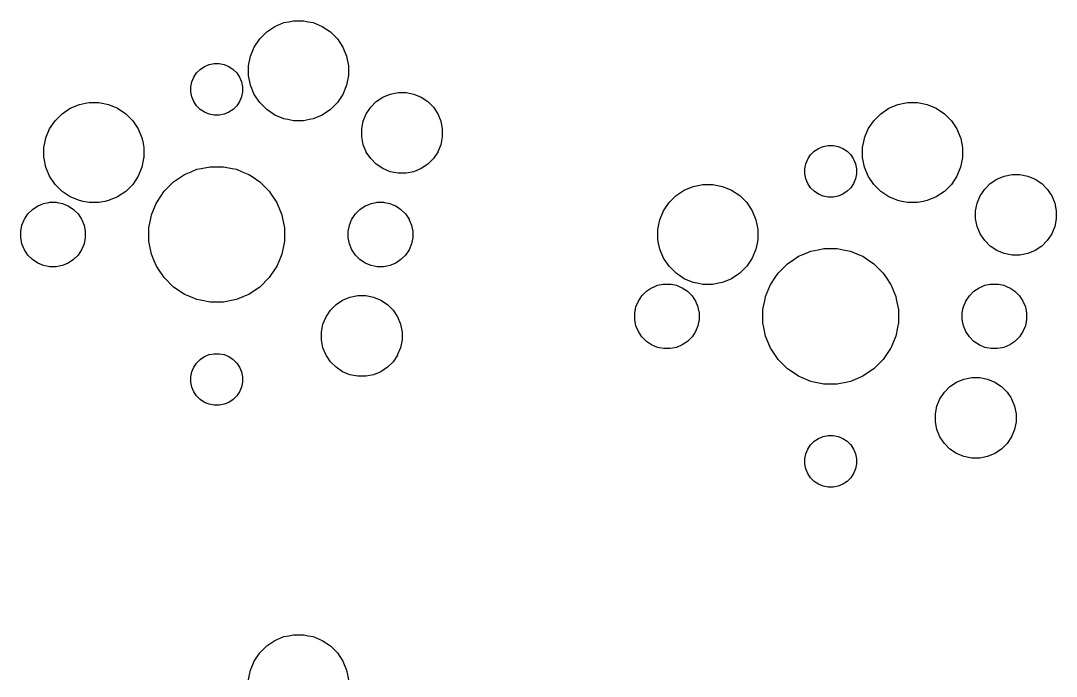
# Model space of a CAD drawing. Extents: x 70 to 347, y -163 to -55.
# Drawn here: x 135.68 to 167.81, y -96.33 to -76 of the extents above; entities that cross this region are included whole.
import ezdxf

# ---------------------------------------------------------------- set-up
doc = ezdxf.new("R2010")
doc.units = 0
doc.layers.add('BLACK', color=7, linetype='CONTINUOUS')

msp = doc.modelspace()

# ---------------------------------------------------------------- linework, layer by layer
at = {"layer": 'BLACK', "linetype": 'CONTINUOUS'}
for p, q in [((143.563, -76.1717), (143.845, -76.0548)), ((143.845, -76.0548), (143.995, -76.025)), ((143.995, -76.025), (144.145, -75.9952)), ((144.145, -75.9952), (144.45, -75.9952)), ((144.45, -75.9952), (144.6, -76.025)), ((144.6, -76.025), (144.75, -76.0548)), ((144.75, -76.0548), (145.032, -76.1717)), ((143.093, -76.5575), (143.309, -76.3415)), ((143.309, -76.3415), (143.563, -76.1717)), ((145.032, -76.1717), (145.286, -76.3415)), ((145.286, -76.3415), (145.502, -76.5575)), ((142.923, -76.8115), (143.093, -76.5575)), ((145.502, -76.5575), (145.672, -76.8115)), ((142.746, -77.3934), (142.806, -77.0938)), ((142.806, -77.0938), (142.923, -76.8115)), ((142.806, -77.0938), (142.806, -77.0938)), ((145.672, -76.8115), (145.789, -77.0938)), ((145.789, -77.0938), (145.789, -77.0938)), ((145.789, -77.0938), (145.848, -77.3934)), ((141.247, -77.504), (141.378, -77.4164)), ((141.378, -77.4164), (141.524, -77.356)), ((141.378, -77.4164), (141.378, -77.4164)), ((141.524, -77.356), (141.679, -77.3252)), ((141.679, -77.3252), (141.836, -77.3252)), ((141.836, -77.3252), (141.991, -77.356)), ((141.991, -77.356), (142.137, -77.4164)), ((142.137, -77.4164), (142.137, -77.4164)), ((142.137, -77.4164), (142.268, -77.504)), ((142.746, -77.699), (142.746, -77.3934)), ((142.746, -77.3934), (142.746, -77.3934)), ((145.848, -77.3934), (145.848, -77.699)), ((140.987, -77.8926), (141.048, -77.7468)), ((141.048, -77.7468), (141.135, -77.6156)), ((141.048, -77.7468), (141.048, -77.7468)), ((141.135, -77.6156), (141.247, -77.504)), ((142.268, -77.504), (142.38, -77.6156)), ((142.38, -77.6156), (142.467, -77.7468)), ((142.467, -77.7468), (142.467, -77.7468)), ((142.467, -77.7468), (142.528, -77.8926)), ((142.806, -77.9986), (142.746, -77.699)), ((145.848, -77.699), (145.789, -77.9986)), ((140.956, -78.0473), (140.987, -77.8926)), ((140.956, -78.2051), (140.956, -78.0473)), ((142.528, -77.8926), (142.558, -78.0473)), ((142.558, -78.0473), (142.558, -78.2051)), ((142.923, -78.2809), (142.806, -77.9986)), ((145.789, -77.9986), (145.672, -78.2809)), ((140.987, -78.3598), (140.956, -78.2051)), ((141.048, -78.5056), (140.987, -78.3598)), ((142.528, -78.3598), (142.467, -78.5056)), ((142.558, -78.2051), (142.528, -78.3598)), ((143.093, -78.5349), (142.923, -78.2809)), ((145.672, -78.2809), (145.502, -78.5349)), ((146.71, -78.5045), (146.915, -78.3676)), ((146.915, -78.3676), (147.142, -78.2733)), ((146.915, -78.3676), (146.915, -78.3676)), ((147.142, -78.2733), (147.384, -78.2252)), ((147.384, -78.2252), (147.631, -78.2252)), ((147.631, -78.2252), (147.872, -78.2733)), ((147.872, -78.2733), (148.1, -78.3676)), ((148.1, -78.3676), (148.1, -78.3676)), ((148.1, -78.3676), (148.305, -78.5045)), ((136.959, -78.8815), (137.213, -78.7117)), ((137.213, -78.7117), (137.495, -78.5948)), ((137.495, -78.5948), (137.687, -78.5567)), ((137.687, -78.5567), (137.795, -78.5352)), ((137.795, -78.5352), (138.1, -78.5352)), ((138.1, -78.5352), (138.208, -78.5567)), ((138.208, -78.5567), (138.4, -78.5948)), ((138.4, -78.5948), (138.682, -78.7117)), ((138.682, -78.7117), (138.936, -78.8815)), ((141.135, -78.6368), (141.048, -78.5056)), ((141.048, -78.5056), (141.048, -78.5056)), ((141.247, -78.7484), (141.135, -78.6368)), ((142.38, -78.6368), (142.268, -78.7484)), ((142.467, -78.5056), (142.38, -78.6368)), ((142.467, -78.5056), (142.467, -78.5056)), ((143.309, -78.7509), (143.093, -78.5349)), ((145.502, -78.5349), (145.286, -78.7509)), ((146.399, -78.8836), (146.536, -78.6787)), ((146.536, -78.6787), (146.71, -78.5045)), ((148.305, -78.5045), (148.479, -78.6787)), ((148.479, -78.6787), (148.616, -78.8836)), ((162.359, -78.8815), (162.613, -78.7117)), ((162.613, -78.7117), (162.895, -78.5948)), ((162.895, -78.5948), (163.087, -78.5567)), ((163.087, -78.5567), (163.195, -78.5352)), ((163.195, -78.5352), (163.5, -78.5352)), ((163.5, -78.5352), (163.608, -78.5567)), ((163.608, -78.5567), (163.8, -78.5948)), ((163.8, -78.5948), (164.082, -78.7117)), ((164.082, -78.7117), (164.336, -78.8815)), ((136.743, -79.0975), (136.959, -78.8815)), ((138.936, -78.8815), (139.152, -79.0975)), ((141.378, -78.836), (141.247, -78.7484)), ((141.524, -78.8964), (141.378, -78.836)), ((141.378, -78.836), (141.378, -78.836)), ((141.378, -78.836), (141.378, -78.836)), ((141.679, -78.9272), (141.524, -78.8964)), ((141.836, -78.9272), (141.679, -78.9272)), ((141.991, -78.8964), (141.836, -78.9272)), ((142.137, -78.836), (141.991, -78.8964)), ((142.268, -78.7484), (142.137, -78.836)), ((142.137, -78.836), (142.137, -78.836)), ((142.137, -78.836), (142.137, -78.836)), ((143.563, -78.9207), (143.309, -78.7509)), ((143.845, -79.0376), (143.563, -78.9207)), ((143.963, -79.061), (143.845, -79.0376)), ((144.75, -79.0376), (144.632, -79.061)), ((145.032, -78.9207), (144.75, -79.0376)), ((145.286, -78.7509), (145.032, -78.9207)), ((146.304, -79.1113), (146.399, -78.8836)), ((146.399, -78.8836), (146.399, -78.8836)), ((148.616, -78.8836), (148.616, -78.8836)), ((148.616, -78.8836), (148.71, -79.1113)), ((162.143, -79.0975), (162.359, -78.8815)), ((164.336, -78.8815), (164.552, -79.0975)), ((136.456, -79.6338), (136.573, -79.3515)), ((136.573, -79.3515), (136.743, -79.0975)), ((139.152, -79.0975), (139.322, -79.3515)), ((139.322, -79.3515), (139.439, -79.6338)), ((144.145, -79.0972), (143.963, -79.061)), ((144.45, -79.0972), (144.145, -79.0972)), ((144.632, -79.061), (144.45, -79.0972)), ((146.256, -79.353), (146.304, -79.1113)), ((146.256, -79.5994), (146.256, -79.353)), ((148.71, -79.1113), (148.758, -79.353)), ((148.758, -79.353), (148.758, -79.5994)), ((161.856, -79.6338), (161.973, -79.3515)), ((161.973, -79.3515), (162.143, -79.0975)), ((164.552, -79.0975), (164.722, -79.3515)), ((164.722, -79.3515), (164.839, -79.6338)), ((136.434, -79.7464), (136.456, -79.6338)), ((139.439, -79.6338), (139.461, -79.7464)), ((146.304, -79.8411), (146.256, -79.5994)), ((148.758, -79.5994), (148.71, -79.8411)), ((161.796, -79.9334), (161.852, -79.6518)), ((161.852, -79.6518), (161.856, -79.6338)), ((164.839, -79.6338), (164.842, -79.6518)), ((164.842, -79.6518), (164.898, -79.9334)), ((136.396, -79.9334), (136.434, -79.7464)), ((136.396, -80.239), (136.396, -79.9334)), ((139.461, -79.7464), (139.498, -79.9334)), ((139.498, -79.9334), (139.498, -80.239)), ((146.397, -80.0646), (146.304, -79.8411)), ((148.71, -79.8411), (148.618, -80.0646)), ((160.297, -80.044), (160.428, -79.9564)), ((160.428, -79.9564), (160.574, -79.896)), ((160.428, -79.9564), (160.428, -79.9564)), ((160.574, -79.896), (160.729, -79.8652)), ((160.729, -79.8652), (160.886, -79.8652)), ((160.886, -79.8652), (161.041, -79.896)), ((161.041, -79.896), (161.187, -79.9564)), ((161.187, -79.9564), (161.187, -79.9564)), ((161.187, -79.9564), (161.318, -80.044)), ((161.796, -80.239), (161.796, -79.9334)), ((164.898, -79.9334), (164.898, -80.239)), ((136.403, -80.2737), (136.396, -80.239)), ((136.456, -80.5386), (136.403, -80.2737)), ((139.491, -80.2737), (139.439, -80.5386)), ((139.498, -80.239), (139.491, -80.2737)), ((146.399, -80.0688), (146.397, -80.0646)), ((146.536, -80.2737), (146.399, -80.0688)), ((146.71, -80.4479), (146.536, -80.2737)), ((148.479, -80.2737), (148.305, -80.4479)), ((148.616, -80.0688), (148.479, -80.2737)), ((148.618, -80.0646), (148.616, -80.0688)), ((160.037, -80.4326), (160.098, -80.2868)), ((160.098, -80.2868), (160.106, -80.2737)), ((160.106, -80.2737), (160.185, -80.1556)), ((160.185, -80.1556), (160.297, -80.044)), ((161.318, -80.044), (161.43, -80.1556)), ((161.43, -80.1556), (161.508, -80.2737)), ((161.508, -80.2737), (161.517, -80.2868)), ((161.517, -80.2868), (161.578, -80.4326)), ((161.806, -80.2868), (161.796, -80.239)), ((161.856, -80.5386), (161.806, -80.2868)), ((164.889, -80.2868), (164.839, -80.5386)), ((164.898, -80.239), (164.889, -80.2868)), ((136.573, -80.8209), (136.456, -80.5386)), ((139.439, -80.5386), (139.322, -80.8209)), ((140.968, -80.6791), (141.145, -80.6059)), ((141.145, -80.6059), (141.28, -80.579)), ((141.28, -80.579), (141.55, -80.5252)), ((141.55, -80.5252), (141.964, -80.5252)), ((141.964, -80.5252), (142.235, -80.579)), ((142.235, -80.579), (142.37, -80.6059)), ((142.37, -80.6059), (142.547, -80.6791)), ((146.915, -80.5848), (146.71, -80.4479)), ((147.142, -80.6791), (146.915, -80.5848)), ((146.915, -80.5848), (146.915, -80.5848)), ((146.915, -80.5848), (146.915, -80.5848)), ((148.1, -80.5848), (147.872, -80.6791)), ((148.305, -80.4479), (148.1, -80.5848)), ((148.1, -80.5848), (148.1, -80.5848)), ((148.1, -80.5848), (148.1, -80.5848)), ((160.006, -80.5873), (160.037, -80.4326)), ((160.006, -80.7451), (160.006, -80.5873)), ((161.578, -80.4326), (161.608, -80.5873)), ((161.608, -80.5873), (161.608, -80.7451)), ((161.973, -80.8209), (161.856, -80.5386)), ((164.839, -80.5386), (164.722, -80.8209)), ((136.743, -81.0749), (136.573, -80.8209)), ((139.322, -80.8209), (139.152, -81.0749)), ((140.418, -80.9943), (140.661, -80.8322)), ((140.661, -80.8322), (140.762, -80.7643)), ((140.762, -80.7643), (140.968, -80.6791)), ((140.762, -80.7643), (140.762, -80.7643)), ((142.547, -80.6791), (142.753, -80.7643)), ((142.753, -80.7643), (142.753, -80.7643)), ((142.753, -80.7643), (142.854, -80.8322)), ((142.854, -80.8322), (143.097, -80.9943)), ((147.384, -80.7272), (147.142, -80.6791)), ((147.631, -80.7272), (147.384, -80.7272)), ((147.872, -80.6791), (147.631, -80.7272)), ((160.037, -80.8998), (160.006, -80.7451)), ((160.098, -81.0456), (160.037, -80.8998)), ((161.578, -80.8998), (161.517, -81.0456)), ((161.608, -80.7451), (161.578, -80.8998)), ((162.143, -81.0749), (161.973, -80.8209)), ((164.722, -80.8209), (164.552, -81.0749)), ((165.76, -81.0445), (165.965, -80.9076)), ((165.965, -80.9076), (166.192, -80.8133)), ((165.965, -80.9076), (165.965, -80.9076)), ((166.192, -80.8133), (166.434, -80.7652)), ((166.434, -80.7652), (166.681, -80.7652)), ((166.681, -80.7652), (166.922, -80.8133)), ((166.922, -80.8133), (167.15, -80.9076)), ((167.15, -80.9076), (167.15, -80.9076)), ((167.15, -80.9076), (167.355, -81.0445)), ((136.959, -81.2909), (136.743, -81.0749)), ((137.213, -81.4607), (136.959, -81.2909)), ((138.936, -81.2909), (138.682, -81.4607)), ((139.152, -81.0749), (138.936, -81.2909)), ((140.034, -81.4236), (140.125, -81.2869)), ((140.125, -81.2869), (140.418, -80.9943)), ((143.097, -80.9943), (143.389, -81.2869)), ((143.389, -81.2869), (143.481, -81.4236)), ((156.009, -81.4215), (156.263, -81.2517)), ((156.263, -81.2517), (156.545, -81.1348)), ((156.545, -81.1348), (156.695, -81.105)), ((156.695, -81.105), (156.845, -81.0752)), ((156.845, -81.0752), (157.15, -81.0752)), ((157.15, -81.0752), (157.3, -81.105)), ((157.3, -81.105), (157.45, -81.1348)), ((157.45, -81.1348), (157.732, -81.2517)), ((157.732, -81.2517), (157.986, -81.4215)), ((160.185, -81.1768), (160.098, -81.0456)), ((160.098, -81.0456), (160.098, -81.0456)), ((160.297, -81.2884), (160.185, -81.1768)), ((160.428, -81.376), (160.297, -81.2884)), ((161.318, -81.2884), (161.187, -81.376)), ((161.43, -81.1768), (161.318, -81.2884)), ((161.517, -81.0456), (161.43, -81.1768)), ((161.517, -81.0456), (161.517, -81.0456)), ((162.359, -81.2909), (162.143, -81.0749)), ((162.613, -81.4607), (162.359, -81.2909)), ((164.336, -81.2909), (164.082, -81.4607)), ((164.552, -81.0749), (164.336, -81.2909)), ((165.449, -81.4236), (165.586, -81.2187)), ((165.586, -81.2187), (165.76, -81.0445)), ((167.355, -81.0445), (167.529, -81.2187)), ((167.529, -81.2187), (167.666, -81.4236)), ((137.495, -81.5776), (137.213, -81.4607)), ((137.613, -81.601), (137.495, -81.5776)), ((137.795, -81.6372), (137.613, -81.601)), ((138.282, -81.601), (138.1, -81.6372)), ((138.4, -81.5776), (138.282, -81.601)), ((138.682, -81.4607), (138.4, -81.5776)), ((139.896, -81.631), (140.034, -81.4236)), ((143.481, -81.4236), (143.619, -81.631)), ((155.793, -81.6375), (156.009, -81.4215)), ((157.986, -81.4215), (158.202, -81.6375)), ((160.574, -81.4364), (160.428, -81.376)), ((160.428, -81.376), (160.428, -81.376)), ((160.428, -81.376), (160.428, -81.376)), ((160.729, -81.4672), (160.574, -81.4364)), ((160.886, -81.4672), (160.729, -81.4672)), ((161.041, -81.4364), (160.886, -81.4672)), ((161.187, -81.376), (161.041, -81.4364)), ((161.187, -81.376), (161.187, -81.376)), ((161.187, -81.376), (161.187, -81.376)), ((162.895, -81.5776), (162.613, -81.4607)), ((163.013, -81.601), (162.895, -81.5776)), ((163.195, -81.6372), (163.013, -81.601)), ((163.682, -81.601), (163.5, -81.6372)), ((163.8, -81.5776), (163.682, -81.601)), ((164.082, -81.4607), (163.8, -81.5776)), ((165.354, -81.6513), (165.449, -81.4236)), ((165.449, -81.4236), (165.449, -81.4236)), ((167.666, -81.4236), (167.666, -81.4236)), ((167.666, -81.4236), (167.76, -81.6513)), ((135.9, -81.9881), (136.039, -81.8487)), ((136.039, -81.8487), (136.203, -81.7391)), ((136.203, -81.7391), (136.292, -81.7026)), ((136.203, -81.7391), (136.203, -81.7391)), ((136.292, -81.7026), (136.385, -81.6637)), ((136.385, -81.6637), (136.55, -81.631)), ((136.55, -81.631), (136.579, -81.6252)), ((136.579, -81.6252), (136.776, -81.6252)), ((136.776, -81.6252), (136.805, -81.631)), ((136.805, -81.631), (136.969, -81.6637)), ((136.969, -81.6637), (137.063, -81.7026)), ((137.063, -81.7026), (137.152, -81.7391)), ((137.152, -81.7391), (137.152, -81.7391)), ((137.152, -81.7391), (137.315, -81.8487)), ((137.315, -81.8487), (137.455, -81.9881)), ((138.1, -81.6372), (137.795, -81.6372)), ((139.737, -82.0134), (139.882, -81.6637)), ((139.882, -81.6637), (139.896, -81.631)), ((139.896, -81.631), (139.896, -81.631)), ((143.619, -81.631), (143.619, -81.631)), ((143.619, -81.631), (143.633, -81.6637)), ((143.633, -81.6637), (143.778, -82.0134)), ((146.06, -81.9881), (146.199, -81.8487)), ((146.199, -81.8487), (146.363, -81.7391)), ((146.363, -81.7391), (146.452, -81.7026)), ((146.363, -81.7391), (146.363, -81.7391)), ((146.452, -81.7026), (146.545, -81.6637)), ((146.545, -81.6637), (146.71, -81.631)), ((146.71, -81.631), (146.739, -81.6252)), ((146.739, -81.6252), (146.936, -81.6252)), ((146.936, -81.6252), (146.965, -81.631)), ((146.965, -81.631), (147.129, -81.6637)), ((147.129, -81.6637), (147.223, -81.7026)), ((147.223, -81.7026), (147.312, -81.7391)), ((147.312, -81.7391), (147.312, -81.7391)), ((147.312, -81.7391), (147.475, -81.8487)), ((147.475, -81.8487), (147.615, -81.9881)), ((155.506, -82.1738), (155.623, -81.8915)), ((155.623, -81.8915), (155.793, -81.6375)), ((158.202, -81.6375), (158.372, -81.8915)), ((158.372, -81.8915), (158.489, -82.1738)), ((163.5, -81.6372), (163.195, -81.6372)), ((165.306, -81.893), (165.354, -81.6513)), ((165.306, -82.1394), (165.306, -81.893)), ((167.76, -81.6513), (167.808, -81.893)), ((167.808, -81.893), (167.808, -82.1394)), ((135.715, -82.3342), (135.781, -82.1738)), ((135.781, -82.1738), (135.79, -82.1521)), ((135.79, -82.1521), (135.9, -81.9881)), ((135.79, -82.1521), (135.79, -82.1521)), ((137.455, -81.9881), (137.564, -82.1521)), ((137.564, -82.1521), (137.564, -82.1521)), ((137.564, -82.1521), (137.573, -82.1738)), ((137.573, -82.1738), (137.64, -82.3342)), ((139.656, -82.4193), (139.723, -82.0833)), ((139.723, -82.0833), (139.737, -82.0134)), ((143.778, -82.0134), (143.792, -82.0833)), ((143.792, -82.0833), (143.858, -82.4193)), ((145.875, -82.3342), (145.941, -82.1738)), ((145.941, -82.1738), (145.95, -82.1521)), ((145.95, -82.1521), (146.06, -81.9881)), ((145.95, -82.1521), (145.95, -82.1521)), ((147.615, -81.9881), (147.724, -82.1521)), ((147.724, -82.1521), (147.724, -82.1521)), ((147.724, -82.1521), (147.733, -82.1738)), ((147.733, -82.1738), (147.8, -82.3342)), ((155.478, -82.3156), (155.506, -82.1738)), ((158.489, -82.1738), (158.517, -82.3156)), ((165.354, -82.3811), (165.306, -82.1394)), ((167.808, -82.1394), (167.76, -82.3811)), ((135.676, -82.5276), (135.713, -82.3452)), ((135.676, -82.7248), (135.676, -82.5276)), ((135.676, -82.5276), (135.676, -82.5276)), ((135.713, -82.3452), (135.715, -82.3342)), ((137.64, -82.3342), (137.642, -82.3452)), ((137.642, -82.3452), (137.678, -82.5276)), ((137.678, -82.5276), (137.678, -82.7248)), ((139.656, -82.8331), (139.656, -82.4193)), ((143.858, -82.4193), (143.858, -82.8331)), ((145.836, -82.5276), (145.873, -82.3452)), ((145.836, -82.7248), (145.836, -82.5276)), ((145.836, -82.5276), (145.836, -82.5276)), ((145.873, -82.3452), (145.875, -82.3342)), ((147.8, -82.3342), (147.802, -82.3452)), ((147.802, -82.3452), (147.838, -82.5276)), ((147.838, -82.5276), (147.838, -82.7248)), ((155.446, -82.4734), (155.478, -82.3156)), ((155.446, -82.779), (155.446, -82.4734)), ((158.517, -82.3156), (158.548, -82.4734)), ((158.548, -82.4734), (158.548, -82.779)), ((165.428, -82.5584), (165.354, -82.3811)), ((165.449, -82.6088), (165.428, -82.5584)), ((167.687, -82.5584), (167.666, -82.6088)), ((167.76, -82.3811), (167.687, -82.5584)), ((135.715, -82.9182), (135.676, -82.7248)), ((137.678, -82.7248), (137.64, -82.9182)), ((139.687, -82.9879), (139.656, -82.8331)), ((143.858, -82.8331), (143.828, -82.9879)), ((145.875, -82.9182), (145.836, -82.7248)), ((147.838, -82.7248), (147.8, -82.9182)), ((155.47, -82.8993), (155.446, -82.779)), ((155.506, -83.0786), (155.47, -82.8993)), ((158.524, -82.8993), (158.489, -83.0786)), ((158.548, -82.779), (158.524, -82.8993)), ((165.586, -82.8137), (165.449, -82.6088)), ((165.76, -82.9879), (165.586, -82.8137)), ((167.529, -82.8137), (167.355, -82.9879)), ((167.666, -82.6088), (167.529, -82.8137)), ((135.79, -83.1004), (135.715, -82.9182)), ((135.9, -83.2643), (135.79, -83.1004)), ((137.564, -83.1004), (137.455, -83.2643)), ((137.64, -82.9182), (137.564, -83.1004)), ((139.737, -83.239), (139.687, -82.9879)), ((143.828, -82.9879), (143.778, -83.239)), ((145.95, -83.1004), (145.875, -82.9182)), ((146.06, -83.2643), (145.95, -83.1004)), ((147.724, -83.1004), (147.615, -83.2643)), ((147.8, -82.9182), (147.724, -83.1004)), ((155.623, -83.3609), (155.506, -83.0786)), ((158.489, -83.0786), (158.372, -83.3609)), ((159.924, -83.2579), (160.195, -83.1459)), ((160.195, -83.1459), (160.424, -83.1004)), ((160.424, -83.1004), (160.6, -83.0652)), ((160.6, -83.0652), (161.014, -83.0652)), ((161.014, -83.0652), (161.191, -83.1004)), ((161.191, -83.1004), (161.42, -83.1459)), ((161.42, -83.1459), (161.691, -83.2579)), ((165.965, -83.1248), (165.76, -82.9879)), ((166.192, -83.2191), (165.965, -83.1248)), ((165.965, -83.1248), (165.965, -83.1248)), ((165.965, -83.1248), (165.965, -83.1248)), ((166.434, -83.2672), (166.192, -83.2191)), ((166.922, -83.2191), (166.681, -83.2672)), ((167.15, -83.1248), (166.922, -83.2191)), ((167.355, -82.9879), (167.15, -83.1248)), ((167.15, -83.1248), (167.15, -83.1248)), ((167.15, -83.1248), (167.15, -83.1248)), ((136.039, -83.4037), (135.9, -83.2643)), ((136.203, -83.5133), (136.039, -83.4037)), ((136.385, -83.5887), (136.203, -83.5133)), ((137.152, -83.5133), (136.969, -83.5887)), ((137.315, -83.4037), (137.152, -83.5133)), ((137.455, -83.2643), (137.315, -83.4037)), ((139.822, -83.4438), (139.737, -83.239)), ((139.893, -83.6152), (139.822, -83.4438)), ((143.693, -83.4438), (143.622, -83.6152)), ((143.778, -83.239), (143.693, -83.4438)), ((146.199, -83.4037), (146.06, -83.2643)), ((146.363, -83.5133), (146.199, -83.4037)), ((146.545, -83.5887), (146.363, -83.5133)), ((147.312, -83.5133), (147.129, -83.5887)), ((147.475, -83.4037), (147.312, -83.5133)), ((147.615, -83.2643), (147.475, -83.4037)), ((155.793, -83.6149), (155.623, -83.3609)), ((158.372, -83.3609), (158.202, -83.6149)), ((159.175, -83.8269), (159.468, -83.5343)), ((159.468, -83.5343), (159.663, -83.4037)), ((159.663, -83.4037), (159.812, -83.3043)), ((159.812, -83.3043), (159.924, -83.2579)), ((159.812, -83.3043), (159.812, -83.3043)), ((161.691, -83.2579), (161.803, -83.3043)), ((161.803, -83.3043), (161.803, -83.3043)), ((161.803, -83.3043), (161.951, -83.4037)), ((161.951, -83.4037), (162.147, -83.5343)), ((162.147, -83.5343), (162.439, -83.8269)), ((166.681, -83.2672), (166.434, -83.2672)), ((136.579, -83.6272), (136.385, -83.5887)), ((136.776, -83.6272), (136.579, -83.6272)), ((136.873, -83.608), (136.776, -83.6272)), ((136.969, -83.5887), (136.873, -83.608)), ((139.896, -83.6214), (139.893, -83.6152)), ((139.931, -83.6748), (139.896, -83.6214)), ((140.125, -83.9655), (139.931, -83.6748)), ((143.584, -83.6748), (143.389, -83.9655)), ((143.619, -83.6214), (143.584, -83.6748)), ((143.622, -83.6152), (143.619, -83.6214)), ((146.739, -83.6272), (146.545, -83.5887)), ((146.936, -83.6272), (146.739, -83.6272)), ((147.033, -83.608), (146.936, -83.6272)), ((147.129, -83.5887), (147.033, -83.608)), ((156.009, -83.8309), (155.793, -83.6149)), ((156.263, -84.0007), (156.009, -83.8309)), ((157.986, -83.8309), (157.732, -84.0007)), ((158.202, -83.6149), (157.986, -83.8309)), ((159.083, -83.9655), (159.175, -83.8269)), ((162.439, -83.8269), (162.532, -83.9655)), ((140.418, -84.2582), (140.125, -83.9655)), ((143.389, -83.9655), (143.097, -84.2582)), ((155.435, -84.2037), (155.6, -84.171)), ((155.6, -84.171), (155.629, -84.1652)), ((155.629, -84.1652), (155.826, -84.1652)), ((155.826, -84.1652), (155.855, -84.171)), ((155.855, -84.171), (156.019, -84.2037)), ((156.545, -84.1176), (156.263, -84.0007)), ((156.663, -84.141), (156.545, -84.1176)), ((156.845, -84.1772), (156.663, -84.141)), ((157.15, -84.1772), (156.845, -84.1772)), ((157.332, -84.141), (157.15, -84.1772)), ((157.45, -84.1176), (157.332, -84.141)), ((157.732, -84.0007), (157.45, -84.1176)), ((158.787, -84.5534), (158.943, -84.1775)), ((158.943, -84.1775), (158.946, -84.171)), ((158.946, -84.171), (158.949, -84.1652)), ((158.949, -84.1652), (159.083, -83.9655)), ((162.532, -83.9655), (162.665, -84.1652)), ((162.665, -84.1652), (162.669, -84.171)), ((162.669, -84.171), (162.672, -84.1775)), ((162.672, -84.1775), (162.828, -84.5534)), ((165.595, -84.2037), (165.76, -84.171)), ((165.76, -84.171), (165.789, -84.1652)), ((165.789, -84.1652), (165.986, -84.1652)), ((165.986, -84.1652), (166.015, -84.171)), ((166.015, -84.171), (166.179, -84.2037)), ((140.533, -84.3352), (140.418, -84.2582)), ((140.762, -84.4881), (140.533, -84.3352)), ((140.874, -84.5345), (140.762, -84.4881)), ((140.762, -84.4881), (140.762, -84.4881)), ((140.762, -84.4881), (140.762, -84.4881)), ((142.753, -84.4881), (142.641, -84.5345)), ((142.981, -84.3352), (142.753, -84.4881)), ((142.753, -84.4881), (142.753, -84.4881)), ((142.753, -84.4881), (142.753, -84.4881)), ((143.097, -84.2582), (142.981, -84.3352)), ((154.95, -84.5281), (155.089, -84.3887)), ((155.089, -84.3887), (155.253, -84.2791)), ((155.253, -84.2791), (155.307, -84.257)), ((155.253, -84.2791), (155.253, -84.2791)), ((155.307, -84.257), (155.435, -84.2037)), ((156.019, -84.2037), (156.148, -84.257)), ((156.148, -84.257), (156.202, -84.2791)), ((156.202, -84.2791), (156.202, -84.2791)), ((156.202, -84.2791), (156.365, -84.3887)), ((156.365, -84.3887), (156.505, -84.5281)), ((165.11, -84.5281), (165.249, -84.3887)), ((165.249, -84.3887), (165.413, -84.2791)), ((165.413, -84.2791), (165.467, -84.257)), ((165.413, -84.2791), (165.413, -84.2791)), ((165.467, -84.257), (165.595, -84.2037)), ((166.179, -84.2037), (166.308, -84.257)), ((166.308, -84.257), (166.362, -84.2791)), ((166.362, -84.2791), (166.362, -84.2791)), ((166.362, -84.2791), (166.525, -84.3887)), ((166.525, -84.3887), (166.665, -84.5281)), ((141.145, -84.6465), (140.874, -84.5345)), ((141.251, -84.6676), (141.145, -84.6465)), ((141.55, -84.7272), (141.251, -84.6676)), ((141.964, -84.7272), (141.55, -84.7272)), ((142.264, -84.6676), (141.964, -84.7272)), ((142.37, -84.6465), (142.264, -84.6676)), ((142.641, -84.5345), (142.37, -84.6465)), ((145.286, -84.9787), (145.46, -84.8045)), ((145.46, -84.8045), (145.665, -84.6676)), ((145.665, -84.6676), (145.892, -84.5733)), ((145.665, -84.6676), (145.665, -84.6676)), ((145.892, -84.5733), (146.134, -84.5252)), ((146.134, -84.5252), (146.381, -84.5252)), ((146.381, -84.5252), (146.622, -84.5733)), ((146.622, -84.5733), (146.85, -84.6676)), ((146.85, -84.6676), (146.85, -84.6676)), ((146.85, -84.6676), (147.055, -84.8045)), ((147.055, -84.8045), (147.229, -84.9787)), ((154.765, -84.8742), (154.84, -84.6921)), ((154.84, -84.6921), (154.95, -84.5281)), ((156.505, -84.5281), (156.614, -84.6921)), ((156.614, -84.6921), (156.69, -84.8742)), ((158.706, -84.9593), (158.772, -84.6298)), ((158.772, -84.6298), (158.787, -84.5534)), ((162.828, -84.5534), (162.843, -84.6298)), ((162.843, -84.6298), (162.908, -84.9593)), ((164.925, -84.8742), (165, -84.6921)), ((165, -84.6921), (165.11, -84.5281)), ((166.665, -84.5281), (166.774, -84.6921)), ((166.774, -84.6921), (166.85, -84.8742)), ((145.149, -85.1836), (145.286, -84.9787)), ((147.229, -84.9787), (147.366, -85.1836)), ((154.726, -85.0676), (154.753, -84.9319)), ((154.726, -85.2648), (154.726, -85.0676)), ((154.753, -84.9319), (154.765, -84.8742)), ((156.69, -84.8742), (156.701, -84.9319)), ((156.701, -84.9319), (156.728, -85.0676)), ((156.728, -85.0676), (156.728, -85.2648)), ((158.706, -85.3731), (158.706, -84.9593)), ((162.908, -84.9593), (162.908, -85.3731)), ((164.886, -85.0676), (164.913, -84.9319)), ((164.886, -85.2648), (164.886, -85.0676)), ((164.913, -84.9319), (164.925, -84.8742)), ((166.85, -84.8742), (166.861, -84.9319)), ((166.861, -84.9319), (166.888, -85.0676)), ((166.888, -85.0676), (166.888, -85.2648)), ((145.006, -85.653), (145.054, -85.4113)), ((145.054, -85.4113), (145.149, -85.1836)), ((145.149, -85.1836), (145.149, -85.1836)), ((147.366, -85.1836), (147.366, -85.1836)), ((147.366, -85.1836), (147.46, -85.4113)), ((147.46, -85.4113), (147.508, -85.653)), ((154.765, -85.4582), (154.726, -85.2648)), ((154.84, -85.6404), (154.765, -85.4582)), ((156.69, -85.4582), (156.614, -85.6404)), ((156.728, -85.2648), (156.69, -85.4582)), ((158.734, -85.5126), (158.706, -85.3731)), ((162.908, -85.3731), (162.881, -85.5126)), ((164.925, -85.4582), (164.886, -85.2648)), ((165, -85.6404), (164.925, -85.4582)), ((166.85, -85.4582), (166.774, -85.6404)), ((166.888, -85.2648), (166.85, -85.4582)), ((145.006, -85.8994), (145.006, -85.653)), ((147.508, -85.653), (147.508, -85.8994)), ((154.95, -85.8043), (154.84, -85.6404)), ((156.614, -85.6404), (156.505, -85.8043)), ((158.787, -85.779), (158.734, -85.5126)), ((158.87, -85.9798), (158.787, -85.779)), ((162.828, -85.779), (162.744, -85.9798)), ((162.881, -85.5126), (162.828, -85.779)), ((165.11, -85.8043), (165, -85.6404)), ((166.774, -85.6404), (166.665, -85.8043)), ((145.054, -86.1411), (145.006, -85.8994)), ((147.508, -85.8994), (147.46, -86.1411)), ((155.089, -85.9437), (154.95, -85.8043)), ((155.253, -86.0533), (155.089, -85.9437)), ((155.435, -86.1287), (155.253, -86.0533)), ((156.202, -86.0533), (156.019, -86.1287)), ((156.365, -85.9437), (156.202, -86.0533)), ((156.505, -85.8043), (156.365, -85.9437)), ((158.943, -86.1552), (158.87, -85.9798)), ((162.744, -85.9798), (162.672, -86.1552)), ((165.249, -85.9437), (165.11, -85.8043)), ((165.413, -86.0533), (165.249, -85.9437)), ((165.595, -86.1287), (165.413, -86.0533)), ((166.362, -86.0533), (166.179, -86.1287)), ((166.525, -85.9437), (166.362, -86.0533)), ((166.665, -85.8043), (166.525, -85.9437)), ((141.247, -86.504), (141.378, -86.4164)), ((141.378, -86.4164), (141.524, -86.356)), ((141.378, -86.4164), (141.378, -86.4164)), ((141.524, -86.356), (141.679, -86.3252)), ((141.679, -86.3252), (141.836, -86.3252)), ((141.836, -86.3252), (141.991, -86.356)), ((141.991, -86.356), (142.137, -86.4164)), ((142.137, -86.4164), (142.137, -86.4164)), ((142.137, -86.4164), (142.268, -86.504)), ((145.143, -86.356), (145.054, -86.1411)), ((145.149, -86.3688), (145.143, -86.356)), ((145.286, -86.5737), (145.149, -86.3688)), ((147.366, -86.3688), (147.229, -86.5737)), ((147.371, -86.356), (147.366, -86.3688)), ((147.46, -86.1411), (147.371, -86.356)), ((155.498, -86.1411), (155.435, -86.1287)), ((155.629, -86.1672), (155.498, -86.1411)), ((155.826, -86.1672), (155.629, -86.1672)), ((155.957, -86.1411), (155.826, -86.1672)), ((156.019, -86.1287), (155.957, -86.1411)), ((158.946, -86.1614), (158.943, -86.1552)), ((159.009, -86.2568), (158.946, -86.1614)), ((159.175, -86.5055), (159.009, -86.2568)), ((162.606, -86.2568), (162.439, -86.5055)), ((162.669, -86.1614), (162.606, -86.2568)), ((162.672, -86.1552), (162.669, -86.1614)), ((165.658, -86.1411), (165.595, -86.1287)), ((165.789, -86.1672), (165.658, -86.1411)), ((165.986, -86.1672), (165.789, -86.1672)), ((166.117, -86.1411), (165.986, -86.1672)), ((166.179, -86.1287), (166.117, -86.1411)), ((140.987, -86.8926), (141.048, -86.7468)), ((141.048, -86.7468), (141.135, -86.6156)), ((141.048, -86.7468), (141.048, -86.7468)), ((141.135, -86.6156), (141.247, -86.504)), ((142.268, -86.504), (142.38, -86.6156)), ((142.38, -86.6156), (142.467, -86.7468)), ((142.467, -86.7468), (142.467, -86.7468)), ((142.467, -86.7468), (142.528, -86.8926)), ((145.46, -86.7479), (145.286, -86.5737)), ((145.665, -86.8848), (145.46, -86.7479)), ((147.055, -86.7479), (146.85, -86.8848)), ((147.229, -86.5737), (147.055, -86.7479)), ((159.468, -86.7982), (159.175, -86.5055)), ((162.439, -86.5055), (162.147, -86.7982)), ((140.956, -87.0473), (140.987, -86.8926)), ((140.956, -87.2051), (140.956, -87.0473)), ((142.528, -86.8926), (142.558, -87.0473)), ((142.558, -87.0473), (142.558, -87.2051)), ((145.892, -86.9791), (145.665, -86.8848)), ((145.665, -86.8848), (145.665, -86.8848)), ((145.665, -86.8848), (145.665, -86.8848)), ((146.134, -87.0272), (145.892, -86.9791)), ((146.381, -87.0272), (146.134, -87.0272)), ((146.622, -86.9791), (146.381, -87.0272)), ((146.85, -86.8848), (146.622, -86.9791)), ((146.85, -86.8848), (146.85, -86.8848)), ((146.85, -86.8848), (146.85, -86.8848)), ((159.609, -86.8926), (159.468, -86.7982)), ((159.812, -87.0281), (159.609, -86.8926)), ((159.902, -87.0652), (159.812, -87.0281)), ((159.812, -87.0281), (159.812, -87.0281)), ((159.812, -87.0281), (159.812, -87.0281)), ((160.195, -87.1865), (159.902, -87.0652)), ((161.713, -87.0652), (161.42, -87.1865)), ((161.803, -87.0281), (161.713, -87.0652)), ((162.005, -86.8926), (161.803, -87.0281)), ((161.803, -87.0281), (161.803, -87.0281)), ((161.803, -87.0281), (161.803, -87.0281)), ((162.147, -86.7982), (162.005, -86.8926)), ((164.942, -87.1133), (165.184, -87.0652)), ((165.184, -87.0652), (165.431, -87.0652)), ((165.431, -87.0652), (165.672, -87.1133)), ((140.987, -87.3598), (140.956, -87.2051)), ((141.048, -87.5056), (140.987, -87.3598)), ((142.528, -87.3598), (142.467, -87.5056)), ((142.558, -87.2051), (142.528, -87.3598)), ((160.288, -87.2051), (160.195, -87.1865)), ((160.6, -87.2672), (160.288, -87.2051)), ((161.014, -87.2672), (160.6, -87.2672)), ((161.327, -87.2051), (161.014, -87.2672)), ((161.42, -87.1865), (161.327, -87.2051)), ((164.336, -87.5187), (164.51, -87.3445)), ((164.51, -87.3445), (164.715, -87.2076)), ((164.715, -87.2076), (164.942, -87.1133)), ((164.715, -87.2076), (164.715, -87.2076)), ((165.672, -87.1133), (165.9, -87.2076)), ((165.9, -87.2076), (165.9, -87.2076)), ((165.9, -87.2076), (166.105, -87.3445)), ((166.105, -87.3445), (166.279, -87.5187)), ((141.135, -87.6368), (141.048, -87.5056)), ((141.048, -87.5056), (141.048, -87.5056)), ((141.247, -87.7484), (141.135, -87.6368)), ((142.38, -87.6368), (142.268, -87.7484)), ((142.467, -87.5056), (142.38, -87.6368)), ((142.467, -87.5056), (142.467, -87.5056)), ((164.199, -87.7236), (164.222, -87.6888)), ((164.222, -87.6888), (164.336, -87.5187)), ((166.279, -87.5187), (166.393, -87.6888)), ((166.393, -87.6888), (166.416, -87.7236)), ((141.378, -87.836), (141.247, -87.7484)), ((141.524, -87.8964), (141.378, -87.836)), ((141.378, -87.836), (141.378, -87.836)), ((141.378, -87.836), (141.378, -87.836)), ((141.679, -87.9272), (141.524, -87.8964)), ((141.836, -87.9272), (141.679, -87.9272)), ((141.991, -87.8964), (141.836, -87.9272)), ((142.137, -87.836), (141.991, -87.8964)), ((142.268, -87.7484), (142.137, -87.836)), ((142.137, -87.836), (142.137, -87.836)), ((142.137, -87.836), (142.137, -87.836)), ((164.056, -88.193), (164.104, -87.9513)), ((164.104, -87.9513), (164.199, -87.7236)), ((166.416, -87.7236), (166.51, -87.9513)), ((166.51, -87.9513), (166.558, -88.193)), ((164.056, -88.4394), (164.056, -88.193)), ((166.558, -88.193), (166.558, -88.4394)), ((164.104, -88.6811), (164.056, -88.4394)), ((164.198, -88.9069), (164.104, -88.6811)), ((166.51, -88.6811), (166.417, -88.9069)), ((166.558, -88.4394), (166.51, -88.6811)), ((160.297, -89.044), (160.428, -88.9564)), ((160.428, -88.9564), (160.574, -88.896)), ((160.428, -88.9564), (160.428, -88.9564)), ((160.574, -88.896), (160.729, -88.8652)), ((160.729, -88.8652), (160.886, -88.8652)), ((160.886, -88.8652), (161.041, -88.896)), ((161.041, -88.896), (161.187, -88.9564)), ((161.187, -88.9564), (161.187, -88.9564)), ((161.187, -88.9564), (161.318, -89.044)), ((164.199, -88.9088), (164.198, -88.9069)), ((164.336, -89.1137), (164.199, -88.9088)), ((166.416, -88.9088), (166.279, -89.1137)), ((166.417, -88.9069), (166.416, -88.9088)), ((160.037, -89.4326), (160.098, -89.2868)), ((160.098, -89.2868), (160.185, -89.1556)), ((160.098, -89.2868), (160.098, -89.2868)), ((160.185, -89.1556), (160.297, -89.044)), ((161.318, -89.044), (161.43, -89.1556)), ((161.43, -89.1556), (161.517, -89.2868)), ((161.517, -89.2868), (161.517, -89.2868)), ((161.517, -89.2868), (161.578, -89.4326)), ((164.51, -89.2879), (164.336, -89.1137)), ((164.715, -89.4248), (164.51, -89.2879)), ((166.105, -89.2879), (165.9, -89.4248)), ((166.279, -89.1137), (166.105, -89.2879)), ((160.006, -89.5873), (160.037, -89.4326)), ((160.006, -89.7451), (160.006, -89.5873)), ((161.578, -89.4326), (161.608, -89.5873)), ((161.608, -89.5873), (161.608, -89.7451)), ((164.942, -89.5191), (164.715, -89.4248)), ((164.715, -89.4248), (164.715, -89.4248)), ((164.715, -89.4248), (164.715, -89.4248)), ((165.184, -89.5672), (164.942, -89.5191)), ((165.431, -89.5672), (165.184, -89.5672)), ((165.672, -89.5191), (165.431, -89.5672)), ((165.9, -89.4248), (165.672, -89.5191)), ((165.9, -89.4248), (165.9, -89.4248)), ((165.9, -89.4248), (165.9, -89.4248)), ((160.037, -89.8998), (160.006, -89.7451)), ((160.098, -90.0456), (160.037, -89.8998)), ((161.578, -89.8998), (161.517, -90.0456)), ((161.608, -89.7451), (161.578, -89.8998)), ((160.185, -90.1768), (160.098, -90.0456)), ((160.098, -90.0456), (160.098, -90.0456)), ((160.297, -90.2884), (160.185, -90.1768)), ((160.428, -90.376), (160.297, -90.2884)), ((161.318, -90.2884), (161.187, -90.376)), ((161.43, -90.1768), (161.318, -90.2884)), ((161.517, -90.0456), (161.43, -90.1768)), ((161.517, -90.0456), (161.517, -90.0456)), ((160.574, -90.4364), (160.428, -90.376)), ((160.428, -90.376), (160.428, -90.376)), ((160.428, -90.376), (160.428, -90.376)), ((160.729, -90.4672), (160.574, -90.4364)), ((160.886, -90.4672), (160.729, -90.4672)), ((161.041, -90.4364), (160.886, -90.4672)), ((161.187, -90.376), (161.041, -90.4364)), ((161.187, -90.376), (161.187, -90.376)), ((161.187, -90.376), (161.187, -90.376)), ((143.563, -95.2217), (143.845, -95.1048)), ((143.845, -95.1048), (143.995, -95.075)), ((143.995, -95.075), (144.145, -95.0452)), ((144.145, -95.0452), (144.45, -95.0452)), ((144.45, -95.0452), (144.6, -95.075)), ((144.6, -95.075), (144.75, -95.1048)), ((144.75, -95.1048), (145.032, -95.2217)), ((143.093, -95.6075), (143.309, -95.3915)), ((143.309, -95.3915), (143.563, -95.2217)), ((145.032, -95.2217), (145.286, -95.3915)), ((145.286, -95.3915), (145.502, -95.6075)), ((142.923, -95.8615), (143.093, -95.6075)), ((145.502, -95.6075), (145.672, -95.8615)), ((142.806, -96.1438), (142.923, -95.8615)), ((145.672, -95.8615), (145.789, -96.1438)), ((142.746, -96.4434), (142.776, -96.2936)), ((142.776, -96.2936), (142.806, -96.1438)), ((145.789, -96.1438), (145.819, -96.2936)), ((145.819, -96.2936), (145.848, -96.4434))]:
    msp.add_line(p, q, dxfattribs=at)

doc.saveas('drawing.dxf')
